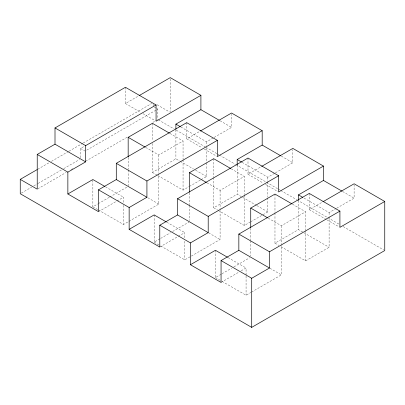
<?xml version="1.0" encoding="UTF-8"?>
<svg xmlns="http://www.w3.org/2000/svg" width="405" height="405" viewBox="0 0 405 405"><rect width="100%" height="100%" fill="white"/><g stroke="black" fill="none" stroke-linecap="round" stroke-linejoin="round"><path stroke-width="0.3" stroke-dasharray="2.02 1.52" d="M125.434 87.283L125.434 103.518L138.556 95.945M37.771 169.249L49.268 162.613M51.46 161.347L68.43 151.546M68.977 151.232L82.666 143.329M83.212 143.011L151.652 103.498M80.555 157.687L80.555 148.468L84.382 146.256M86.726 150.133L157.823 109.087L157.823 119.536M21.338 193.109L31.661 187.15M33.833 185.895L37.635 183.698M38.176 183.384L61.54 169.898M63.712 168.642L79.471 159.545M37.766 188.852L66.05 172.52M70.966 169.68L73.153 168.419M85.632 161.215L127.783 136.88M152.872 122.391L155.636 120.801M145.678 147.43L158.811 155.009L183.055 141.011L183.055 159.261M186.715 122.659L186.715 138.9L199.837 131.321M92.866 180.159L92.866 206.788L97.757 203.968M98.299 203.654L109.163 197.382M109.704 197.068L127.084 187.034M152.417 143.461L152.417 172.409L175.902 158.851L179.734 161.058M180.827 126.978L206.545 141.821L213.607 137.74M214.154 137.427L231.549 127.388L231.549 114.266M98.501 211.663L116.443 201.31M116.984 200.996L123.51 197.23L123.51 202.804M98.339 209.947L123.51 224.481L128.395 221.656M128.937 221.343L158.811 204.1L158.811 173.892M157.884 175.567L183.055 190.102L188.857 186.751M189.393 186.442L200.647 179.941M201.184 179.633L206.545 176.54L206.545 162.653M206.96 182.807L220.092 190.39L244.336 176.393L244.336 194.643M247.997 158.041L247.997 174.282L261.119 166.703M154.148 214.918L154.148 242.17L160.122 238.722M160.663 238.408L170.439 232.764M172.616 231.508L188.907 222.102M213.698 177.582L213.698 207.79L237.183 194.228L242.109 197.073M242.109 162.354L267.821 177.203L274.889 173.122M275.435 172.808L292.83 162.764L292.83 149.642M159.783 247.045L177.724 236.687M178.266 236.373L184.791 232.607L184.791 238.803M160.714 245.962L184.791 259.858L190.765 256.411M191.307 256.097L220.092 239.476L220.092 209.269M218.072 210.316L244.336 225.479L250.138 222.132M250.675 221.819L267.821 211.921L267.821 197.402M268.242 218.189L281.369 225.772L305.618 211.769L305.618 230.025M309.273 193.423L309.273 209.658L322.395 202.085M215.43 250.3L215.43 277.552L221.403 274.099M221.945 273.785L231.721 268.14M233.893 266.89L249.642 257.798M274.975 212.964L274.975 243.172L298.465 229.61L303.391 232.455M303.937 198.05L329.103 212.584L336.17 208.504M336.717 208.19L354.112 198.146L354.112 185.024M221.064 282.427L239.006 272.069M241.177 270.813L246.068 267.988L246.068 275.42M221.996 281.338L246.068 295.24L250.958 292.415M251.5 292.106L281.369 274.858L281.369 244.65M280.994 246.645L305.618 260.861L329.103 247.298L329.103 217.004M220.057 120.751L231.549 127.388M281.338 156.133L292.83 162.764M342.62 191.514L354.112 198.146M157.125 104.763L169.72 112.033M154.3 107.052L156.315 108.216M156.816 108.505L157.823 109.087M158.365 119.85L174.094 128.932M176.286 130.197L205.284 146.939M205.831 147.258L216.776 153.576M217.323 153.89L218.963 154.837M219.51 155.155L235.376 164.314M235.923 164.627L266.019 182.002M266.566 182.321L278.058 188.953M278.605 189.272L280.245 190.218M280.792 190.532L296.657 199.695M297.204 200.009L327.301 217.384M327.848 217.703L339.334 224.335M343.167 226.547L383.656 249.92M125.434 103.518L140.753 112.362M142.94 113.628L155.525 120.892M186.715 138.9L202.034 147.744M204.221 149.01L216.807 156.274M247.997 174.282L263.316 183.126M265.503 184.386L278.088 191.656M309.273 209.658L326.238 219.454M326.784 219.768L339.37 227.033M169.923 133.427L183.055 141.011M231.204 168.809L244.336 176.393M292.486 204.191L305.618 211.769M180.281 161.377L193.413 168.956M195.6 170.221L206.545 176.54M242.656 197.387L256.335 205.284M256.881 205.603L267.821 211.921M303.937 232.769L329.103 247.298M152.417 172.409L157.337 175.254M213.698 207.79L217.525 210.003M274.975 243.172L278.807 245.379M80.555 148.468L85.085 151.08M147.865 197.782L158.811 204.1M208.6 232.845L220.092 239.476M269.882 268.226L281.369 274.858M105.452 186.806L123.51 197.23M166.733 222.183L184.791 232.607M228.015 257.565L246.068 267.988M92.866 206.788L97.792 209.633M154.148 242.17L160.167 245.643M215.43 277.552L221.449 281.024M329.103 212.584L329.103 216.371M305.618 230.653L305.618 260.861M298.465 200.576L298.465 229.61M281.369 225.772L281.369 244.023M274.975 194.081L274.975 212.331M267.821 177.203L267.821 180.989M267.821 181.622L267.821 196.769M250.73 228.218L250.73 240.175M250.73 240.808L250.73 255.909M246.068 276.038L246.068 295.24M244.336 195.271L244.336 225.479M237.183 165.194L237.183 194.228M220.092 190.39L220.092 208.641M213.698 158.699L213.698 176.955M206.545 141.821L206.545 145.608M206.545 148.134L206.545 162.02M189.449 192.841L189.449 204.798M189.449 205.426L189.449 220.528M184.791 241.279L184.791 259.858M183.055 159.889L183.055 190.102M175.902 129.813L175.902 158.851M170.267 78.884L170.267 111.734M158.811 155.009L158.811 173.259M153.292 104.232L153.292 106.469M152.417 123.322L152.417 140.94M128.167 157.459L128.167 169.417M128.167 170.044L128.167 185.779M123.51 205.279L123.51 224.481"/><path stroke-width="0.61" d="M156.072 104.971L85.642 145.633L85.642 161.873L55.004 144.18L55.004 127.945L125.434 87.283L156.072 104.971L156.072 121.211L200.905 95.322L200.905 109.694L175.902 124.132L175.902 129.18M322.942 201.766L354.112 183.774L384.75 201.467L384.75 250.553L251.707 327.367L20.25 193.737L20.25 179.364L37.225 189.165L37.225 154.447L55.004 144.18M139.102 95.626L170.267 77.633L200.905 95.322M20.25 179.364L37.225 169.563M37.225 154.447L67.863 172.135L85.642 161.873M128.167 156.831L128.167 137.32L152.417 123.322L169.376 133.113M217.353 140.353L146.924 181.015L146.924 197.25L116.286 179.562L116.286 163.321L186.715 122.659L217.353 140.353L217.353 156.588L262.187 130.704L262.187 145.076L237.183 159.514L237.183 164.562M67.863 172.135L67.863 193.975L92.866 179.536L104.905 186.487M67.863 193.975L98.501 211.663L98.501 189.829L116.286 179.562M200.384 131.007L231.549 113.015L262.187 130.704M98.501 189.829L129.144 207.517L146.924 197.25M189.449 192.208L189.449 172.702L213.698 158.699L230.658 168.495M278.635 175.73L208.205 216.391L208.205 232.632L177.567 214.944L177.567 198.703L247.997 158.041L278.635 175.73L278.635 191.97L323.468 166.085L323.468 180.458L298.465 194.891L298.465 199.943M129.144 207.517L129.144 229.357L154.148 214.918L166.187 221.869M129.144 229.357L159.783 247.045L159.783 225.205L177.567 214.944M261.665 166.389L292.83 148.397L323.468 166.085M159.783 225.205L190.426 242.899L208.205 232.632M250.73 227.59L250.73 208.079L274.975 194.081L291.939 203.872M339.916 211.111L269.487 251.773L269.487 268.014L238.844 250.32L238.844 234.085L309.273 193.423L339.916 211.111L339.916 227.352L384.75 201.467M190.426 242.899L190.426 264.733L215.43 250.3L227.468 257.246M190.426 264.733L221.064 282.427L221.064 260.587L238.844 250.32M221.064 260.587L251.707 278.275L269.487 268.014M200.905 109.694L219.51 120.437M262.187 145.076L280.792 155.819M323.468 180.458L342.073 191.195M175.902 124.132L180.281 126.659M237.183 159.514L241.562 162.04M298.465 194.891L302.844 197.422M128.167 137.32L145.132 147.111M189.449 172.702L206.413 182.493M250.73 208.079L267.695 217.875M55.004 127.945L85.642 145.633M116.286 163.321L146.924 181.015M177.567 198.703L208.205 216.391M238.844 234.085L269.487 251.773M251.707 278.275L251.707 327.367"/></g></svg>
